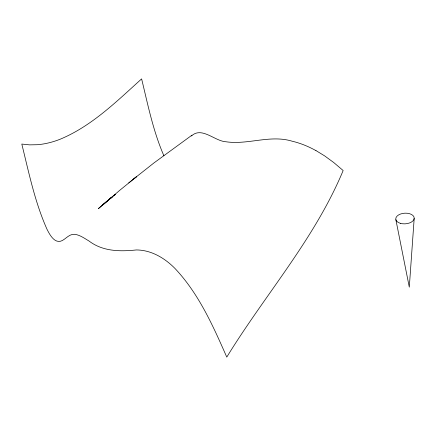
<?xml version="1.0" encoding="UTF-8"?>
<svg xmlns="http://www.w3.org/2000/svg" width="436" height="436" viewBox="0 0 436 436"><rect width="100%" height="100%" fill="white"/><g stroke="black" fill="none" stroke-linecap="round" stroke-linejoin="round"><path stroke-width="0.65" d="M414.184 218.436L409.3 287.166L395.866 219.684M191.437 135.972C201.786 126.227 214.79 141.242 226.077 141.782C248.057 145.03 270.227 134.495 292.169 141.21A76.022 50.069 41.5 0 1 315.931 150.611M107.12 201.116L98.405 208.621L119.895 190.183L136.332 176.853L128.734 182.902M111.305 197.486L102.591 205.034L112.036 197.17M113.949 195.617L115.382 194.451L110.079 198.68L112.237 196.996M133.465 179.125L153.919 162.955L191.895 135.225M315.942 150.567L324.618 155.875L333.682 162.486L343.154 170.53C314.738 238.879 265.072 294.6 226.775 357.111C213.019 325.817 198.729 293.619 174.972 268.456C164.781 258.101 151.303 250.024 136.414 249.948C119.878 251.659 102.814 251.534 88.944 240.972C84.393 238.318 79.93 234.922 74.551 234.29C69.569 233.925 66.327 238.301 62.364 240.519C54.892 244.465 49.786 234.759 47.044 229.358C34.891 202.2 28.918 172.809 21.8 144.065L29.555 144.866L37.256 144.719A256.515 118.881 -71.9 0 0 60.092 139.253C91.756 126.108 116.543 101.49 141.613 78.889C147.902 104.793 153.189 131.236 163.898 155.777M400.395 223.336A9.227 5.33 -3.6 0 0 414.2 218.114A9.227 5.33 -3.6 0 0 400.352 214.092A9.227 5.33 -3.6 0 0 400.395 223.336"/></g></svg>
